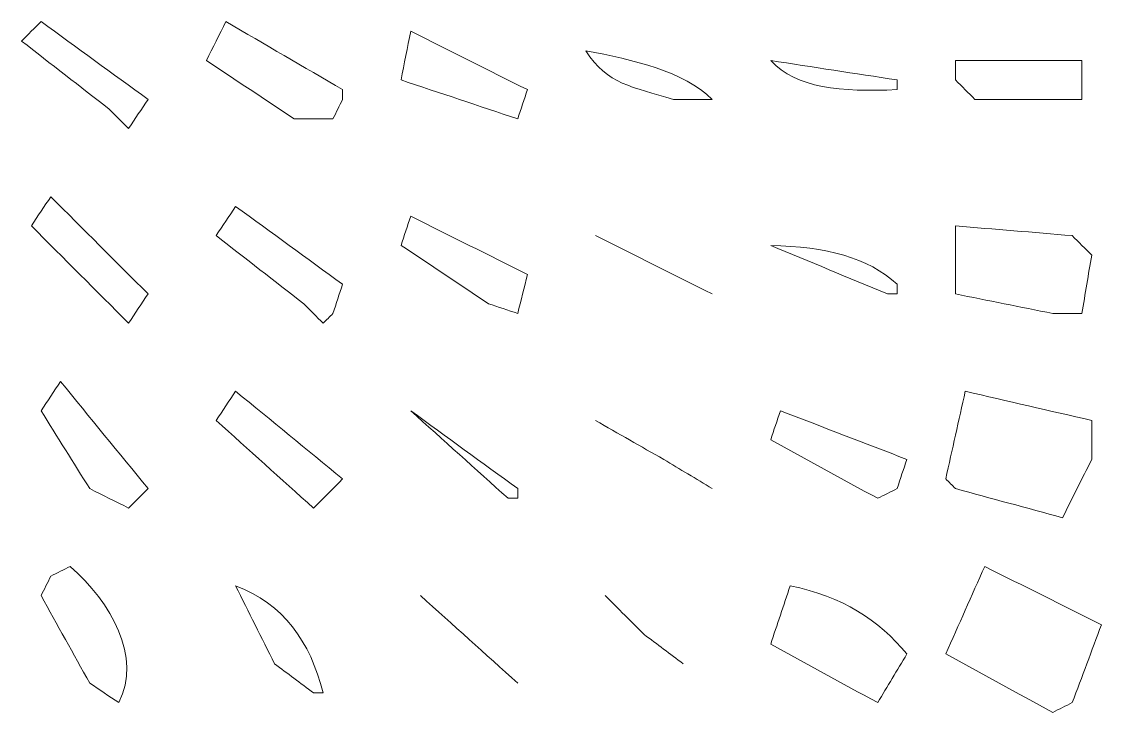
# Model space of a CAD drawing. Extents: x 69 to 542, y -750 to -43.
# Drawn here: x 69.9 to 180.9, y -212.3 to -141.3 of the extents above; entities that cross this region are included whole.
import ezdxf

# ---------------------------------------------------------------- set-up
doc = ezdxf.new("R2010")
doc.units = 0
doc.header["$MEASUREMENT"] = 0
doc.layers.add('Layer 1', color=7, linetype='Continuous', lineweight=0)

msp = doc.modelspace()

# ---------------------------------------------------------------- linework, layer by layer
at = {"layer": 'Layer 1', "color": 240, "lineweight": 18, "true_color": 0xed1c24}
for points, knots in [([(71.94, -141.33), (75.6, -144), (79.27, -146.67), (82.94, -149.33), (82.27, -150.33), (81.6, -151.33), (80.94, -152.33), (80.27, -151.67), (79.6, -151), (78.94, -150.33), (75.94, -148), (72.94, -145.67), (69.94, -143.33), (70.6, -142.67), (71.27, -142), (71.94, -141.33)], [0, 0, 0, 0, 1, 1, 1, 2, 2, 2, 3, 3, 3, 4, 4, 4, 5, 5, 5, 5]), ([(71.94, -141.33), (75.6, -144), (79.27, -146.67), (82.94, -149.33), (82.27, -150.33), (81.6, -151.33), (80.94, -152.33), (80.27, -151.67), (79.6, -151), (78.94, -150.33), (75.94, -148), (72.94, -145.67), (69.94, -143.33), (70.6, -142.67), (71.27, -142), (71.94, -141.33)], [0, 0, 0, 0, 1, 1, 1, 2, 2, 2, 3, 3, 3, 4, 4, 4, 5, 5, 5, 5]), ([(71.94, -141.33), (75.6, -144), (79.27, -146.67), (82.94, -149.33), (82.27, -150.33), (81.6, -151.33), (80.94, -152.33), (80.27, -151.67), (79.6, -151), (78.94, -150.33), (75.94, -148), (72.94, -145.67), (69.94, -143.33), (70.6, -142.67), (71.27, -142), (71.94, -141.33)], [0, 0, 0, 0, 1, 1, 1, 2, 2, 2, 3, 3, 3, 4, 4, 4, 5, 5, 5, 5]), ([(90.94, -141.33), (94.94, -143.67), (98.94, -146), (102.94, -148.33), (102.94, -148.67), (102.94, -149), (102.94, -149.33), (102.6, -150), (102.27, -150.67), (101.94, -151.33), (100.6, -151.33), (99.27, -151.33), (97.94, -151.33), (94.94, -149.33), (91.94, -147.33), (88.94, -145.33), (89.6, -144), (90.27, -142.67), (90.94, -141.33)], [0, 0, 0, 0, 1, 1, 1, 2, 2, 2, 3, 3, 3, 4, 4, 4, 5, 5, 5, 6, 6, 6, 6]), ([(90.94, -141.33), (94.94, -143.67), (98.94, -146), (102.94, -148.33), (102.94, -148.67), (102.94, -149), (102.94, -149.33), (102.6, -150), (102.27, -150.67), (101.94, -151.33), (100.6, -151.33), (99.27, -151.33), (97.94, -151.33), (94.94, -149.33), (91.94, -147.33), (88.94, -145.33), (89.6, -144), (90.27, -142.67), (90.94, -141.33)], [0, 0, 0, 0, 1, 1, 1, 2, 2, 2, 3, 3, 3, 4, 4, 4, 5, 5, 5, 6, 6, 6, 6]), ([(90.94, -141.33), (94.94, -143.67), (98.94, -146), (102.94, -148.33), (102.94, -148.67), (102.94, -149), (102.94, -149.33), (102.6, -150), (102.27, -150.67), (101.94, -151.33), (100.6, -151.33), (99.27, -151.33), (97.94, -151.33), (94.94, -149.33), (91.94, -147.33), (88.94, -145.33), (89.6, -144), (90.27, -142.67), (90.94, -141.33)], [0, 0, 0, 0, 1, 1, 1, 2, 2, 2, 3, 3, 3, 4, 4, 4, 5, 5, 5, 6, 6, 6, 6]), ([(109.94, -142.33), (113.94, -144.33), (117.94, -146.33), (121.94, -148.33), (121.6, -149.33), (121.27, -150.33), (120.94, -151.33), (116.94, -150), (112.94, -148.67), (108.94, -147.33), (109.27, -145.67), (109.6, -144), (109.94, -142.33)], [0, 0, 0, 0, 1, 1, 1, 2, 2, 2, 3, 3, 3, 4, 4, 4, 4]), ([(109.94, -142.33), (113.94, -144.33), (117.94, -146.33), (121.94, -148.33), (121.6, -149.33), (121.27, -150.33), (120.94, -151.33), (116.94, -150), (112.94, -148.67), (108.94, -147.33), (109.27, -145.67), (109.6, -144), (109.94, -142.33)], [0, 0, 0, 0, 1, 1, 1, 2, 2, 2, 3, 3, 3, 4, 4, 4, 4]), ([(109.94, -142.33), (113.94, -144.33), (117.94, -146.33), (121.94, -148.33), (121.6, -149.33), (121.27, -150.33), (120.94, -151.33), (116.94, -150), (112.94, -148.67), (108.94, -147.33), (109.27, -145.67), (109.6, -144), (109.94, -142.33)], [0, 0, 0, 0, 1, 1, 1, 2, 2, 2, 3, 3, 3, 4, 4, 4, 4]), ([(127.94, -144.33), (132.88, -145.26), (137.94, -146.43), (140.94, -149.33), (139.6, -149.33), (138.27, -149.33), (136.94, -149.33), (132.72, -148.01), (130.15, -147.83), (127.94, -144.33)], [0, 0, 0, 0, 1, 1, 1, 2, 2, 2, 3, 3, 3, 3]), ([(127.94, -144.33), (132.88, -145.26), (137.94, -146.43), (140.94, -149.33), (139.6, -149.33), (138.27, -149.33), (136.94, -149.33), (132.72, -148.01), (130.15, -147.83), (127.94, -144.33)], [0, 0, 0, 0, 1, 1, 1, 2, 2, 2, 3, 3, 3, 3]), ([(127.94, -144.33), (132.88, -145.26), (137.94, -146.43), (140.94, -149.33), (139.6, -149.33), (138.27, -149.33), (136.94, -149.33), (132.72, -148.01), (130.15, -147.83), (127.94, -144.33)], [0, 0, 0, 0, 1, 1, 1, 2, 2, 2, 3, 3, 3, 3]), ([(146.94, -145.33), (151.27, -146), (155.6, -146.67), (159.94, -147.33), (159.94, -147.67), (159.94, -148), (159.94, -148.33), (154.14, -148.57), (149.6, -148.21), (146.94, -145.33)], [0, 0, 0, 0, 1, 1, 1, 2, 2, 2, 3, 3, 3, 3]), ([(146.94, -145.33), (151.27, -146), (155.6, -146.67), (159.94, -147.33), (159.94, -147.67), (159.94, -148), (159.94, -148.33), (154.14, -148.57), (149.6, -148.21), (146.94, -145.33)], [0, 0, 0, 0, 1, 1, 1, 2, 2, 2, 3, 3, 3, 3]), ([(146.94, -145.33), (151.27, -146), (155.6, -146.67), (159.94, -147.33), (159.94, -147.67), (159.94, -148), (159.94, -148.33), (154.14, -148.57), (149.6, -148.21), (146.94, -145.33)], [0, 0, 0, 0, 1, 1, 1, 2, 2, 2, 3, 3, 3, 3]), ([(165.94, -145.33), (170.27, -145.33), (174.6, -145.33), (178.94, -145.33), (178.94, -146.67), (178.94, -148), (178.94, -149.33), (175.27, -149.33), (171.6, -149.33), (167.94, -149.33), (167.27, -148.67), (166.6, -148), (165.94, -147.33), (165.94, -146.67), (165.94, -146), (165.94, -145.33)], [0, 0, 0, 0, 1, 1, 1, 2, 2, 2, 3, 3, 3, 4, 4, 4, 5, 5, 5, 5]), ([(165.94, -145.33), (170.27, -145.33), (174.6, -145.33), (178.94, -145.33), (178.94, -146.67), (178.94, -148), (178.94, -149.33), (175.27, -149.33), (171.6, -149.33), (167.94, -149.33), (167.27, -148.67), (166.6, -148), (165.94, -147.33), (165.94, -146.67), (165.94, -146), (165.94, -145.33)], [0, 0, 0, 0, 1, 1, 1, 2, 2, 2, 3, 3, 3, 4, 4, 4, 5, 5, 5, 5]), ([(165.94, -145.33), (170.27, -145.33), (174.6, -145.33), (178.94, -145.33), (178.94, -146.67), (178.94, -148), (178.94, -149.33), (175.27, -149.33), (171.6, -149.33), (167.94, -149.33), (167.27, -148.67), (166.6, -148), (165.94, -147.33), (165.94, -146.67), (165.94, -146), (165.94, -145.33)], [0, 0, 0, 0, 1, 1, 1, 2, 2, 2, 3, 3, 3, 4, 4, 4, 5, 5, 5, 5]), ([(72.94, -159.33), (76.27, -162.67), (79.6, -166), (82.94, -169.33), (82.27, -170.33), (81.6, -171.33), (80.94, -172.33), (77.6, -169), (74.27, -165.67), (70.94, -162.33), (71.6, -161.33), (72.27, -160.33), (72.94, -159.33)], [0, 0, 0, 0, 1, 1, 1, 2, 2, 2, 3, 3, 3, 4, 4, 4, 4]), ([(72.94, -159.33), (76.27, -162.67), (79.6, -166), (82.94, -169.33), (82.27, -170.33), (81.6, -171.33), (80.94, -172.33), (77.6, -169), (74.27, -165.67), (70.94, -162.33), (71.6, -161.33), (72.27, -160.33), (72.94, -159.33)], [0, 0, 0, 0, 1, 1, 1, 2, 2, 2, 3, 3, 3, 4, 4, 4, 4]), ([(72.94, -159.33), (76.27, -162.67), (79.6, -166), (82.94, -169.33), (82.27, -170.33), (81.6, -171.33), (80.94, -172.33), (77.6, -169), (74.27, -165.67), (70.94, -162.33), (71.6, -161.33), (72.27, -160.33), (72.94, -159.33)], [0, 0, 0, 0, 1, 1, 1, 2, 2, 2, 3, 3, 3, 4, 4, 4, 4]), ([(91.94, -160.33), (95.6, -163), (99.27, -165.67), (102.94, -168.33), (102.6, -169.33), (102.27, -170.33), (101.94, -171.33), (101.6, -171.67), (101.27, -172), (100.94, -172.33), (100.27, -171.67), (99.6, -171), (98.94, -170.33), (95.94, -168), (92.94, -165.67), (89.94, -163.33), (90.6, -162.33), (91.27, -161.33), (91.94, -160.33)], [0, 0, 0, 0, 1, 1, 1, 2, 2, 2, 3, 3, 3, 4, 4, 4, 5, 5, 5, 6, 6, 6, 6]), ([(91.94, -160.33), (95.6, -163), (99.27, -165.67), (102.94, -168.33), (102.6, -169.33), (102.27, -170.33), (101.94, -171.33), (101.6, -171.67), (101.27, -172), (100.94, -172.33), (100.27, -171.67), (99.6, -171), (98.94, -170.33), (95.94, -168), (92.94, -165.67), (89.94, -163.33), (90.6, -162.33), (91.27, -161.33), (91.94, -160.33)], [0, 0, 0, 0, 1, 1, 1, 2, 2, 2, 3, 3, 3, 4, 4, 4, 5, 5, 5, 6, 6, 6, 6]), ([(91.94, -160.33), (95.6, -163), (99.27, -165.67), (102.94, -168.33), (102.6, -169.33), (102.27, -170.33), (101.94, -171.33), (101.6, -171.67), (101.27, -172), (100.94, -172.33), (100.27, -171.67), (99.6, -171), (98.94, -170.33), (95.94, -168), (92.94, -165.67), (89.94, -163.33), (90.6, -162.33), (91.27, -161.33), (91.94, -160.33)], [0, 0, 0, 0, 1, 1, 1, 2, 2, 2, 3, 3, 3, 4, 4, 4, 5, 5, 5, 6, 6, 6, 6]), ([(109.94, -161.33), (113.94, -163.33), (117.94, -165.33), (121.94, -167.33), (121.6, -168.67), (121.27, -170), (120.94, -171.33), (119.94, -171), (118.94, -170.67), (117.94, -170.33), (114.94, -168.33), (111.94, -166.33), (108.94, -164.33), (109.27, -163.33), (109.6, -162.33), (109.94, -161.33)], [0, 0, 0, 0, 1, 1, 1, 2, 2, 2, 3, 3, 3, 4, 4, 4, 5, 5, 5, 5]), ([(109.94, -161.33), (113.94, -163.33), (117.94, -165.33), (121.94, -167.33), (121.6, -168.67), (121.27, -170), (120.94, -171.33), (119.94, -171), (118.94, -170.67), (117.94, -170.33), (114.94, -168.33), (111.94, -166.33), (108.94, -164.33), (109.27, -163.33), (109.6, -162.33), (109.94, -161.33)], [0, 0, 0, 0, 1, 1, 1, 2, 2, 2, 3, 3, 3, 4, 4, 4, 5, 5, 5, 5]), ([(109.94, -161.33), (113.94, -163.33), (117.94, -165.33), (121.94, -167.33), (121.6, -168.67), (121.27, -170), (120.94, -171.33), (119.94, -171), (118.94, -170.67), (117.94, -170.33), (114.94, -168.33), (111.94, -166.33), (108.94, -164.33), (109.27, -163.33), (109.6, -162.33), (109.94, -161.33)], [0, 0, 0, 0, 1, 1, 1, 2, 2, 2, 3, 3, 3, 4, 4, 4, 5, 5, 5, 5]), ([(165.94, -162.33), (169.94, -162.67), (173.94, -163), (177.94, -163.33), (178.6, -164), (179.27, -164.67), (179.94, -165.33), (179.6, -167.33), (179.27, -169.33), (178.94, -171.33), (177.94, -171.33), (176.94, -171.33), (175.94, -171.33), (172.6, -170.67), (169.27, -170), (165.94, -169.33), (165.94, -167), (165.94, -164.67), (165.94, -162.33)], [0, 0, 0, 0, 1, 1, 1, 2, 2, 2, 3, 3, 3, 4, 4, 4, 5, 5, 5, 6, 6, 6, 6]), ([(165.94, -162.33), (169.94, -162.67), (173.94, -163), (177.94, -163.33), (178.6, -164), (179.27, -164.67), (179.94, -165.33), (179.6, -167.33), (179.27, -169.33), (178.94, -171.33), (177.94, -171.33), (176.94, -171.33), (175.94, -171.33), (172.6, -170.67), (169.27, -170), (165.94, -169.33), (165.94, -167), (165.94, -164.67), (165.94, -162.33)], [0, 0, 0, 0, 1, 1, 1, 2, 2, 2, 3, 3, 3, 4, 4, 4, 5, 5, 5, 6, 6, 6, 6]), ([(165.94, -162.33), (169.94, -162.67), (173.94, -163), (177.94, -163.33), (178.6, -164), (179.27, -164.67), (179.94, -165.33), (179.6, -167.33), (179.27, -169.33), (178.94, -171.33), (177.94, -171.33), (176.94, -171.33), (175.94, -171.33), (172.6, -170.67), (169.27, -170), (165.94, -169.33), (165.94, -167), (165.94, -164.67), (165.94, -162.33)], [0, 0, 0, 0, 1, 1, 1, 2, 2, 2, 3, 3, 3, 4, 4, 4, 5, 5, 5, 6, 6, 6, 6]), ([(128.94, -163.33), (132.94, -165.33), (136.94, -167.33), (140.94, -169.33), (136.94, -167.33), (132.94, -165.33), (128.94, -163.33)], [0, 0, 0, 0, 1, 1, 1, 2, 2, 2, 2]), ([(128.94, -163.33), (132.94, -165.33), (136.94, -167.33), (140.94, -169.33), (136.94, -167.33), (132.94, -165.33), (128.94, -163.33)], [0, 0, 0, 0, 1, 1, 1, 2, 2, 2, 2]), ([(128.94, -163.33), (132.94, -165.33), (136.94, -167.33), (140.94, -169.33), (136.94, -167.33), (132.94, -165.33), (128.94, -163.33)], [0, 0, 0, 0, 1, 1, 1, 2, 2, 2, 2]), ([(146.94, -164.33), (152.69, -164.49), (156.9, -165.55), (159.94, -168.33), (159.94, -168.67), (159.94, -169), (159.94, -169.33), (159.6, -169.33), (159.27, -169.33), (158.94, -169.33), (154.94, -167.67), (150.94, -166), (146.94, -164.33)], [0, 0, 0, 0, 1, 1, 1, 2, 2, 2, 3, 3, 3, 4, 4, 4, 4]), ([(146.94, -164.33), (152.69, -164.49), (156.9, -165.55), (159.94, -168.33), (159.94, -168.67), (159.94, -169), (159.94, -169.33), (159.6, -169.33), (159.27, -169.33), (158.94, -169.33), (154.94, -167.67), (150.94, -166), (146.94, -164.33)], [0, 0, 0, 0, 1, 1, 1, 2, 2, 2, 3, 3, 3, 4, 4, 4, 4]), ([(146.94, -164.33), (152.69, -164.49), (156.9, -165.55), (159.94, -168.33), (159.94, -168.67), (159.94, -169), (159.94, -169.33), (159.6, -169.33), (159.27, -169.33), (158.94, -169.33), (154.94, -167.67), (150.94, -166), (146.94, -164.33)], [0, 0, 0, 0, 1, 1, 1, 2, 2, 2, 3, 3, 3, 4, 4, 4, 4]), ([(73.94, -178.33), (76.94, -182), (79.94, -185.67), (82.94, -189.33), (82.27, -190), (81.6, -190.67), (80.94, -191.33), (79.6, -190.67), (78.27, -190), (76.94, -189.33), (75.27, -186.67), (73.6, -184), (71.94, -181.33), (72.6, -180.33), (73.27, -179.33), (73.94, -178.33)], [0, 0, 0, 0, 1, 1, 1, 2, 2, 2, 3, 3, 3, 4, 4, 4, 5, 5, 5, 5]), ([(73.94, -178.33), (76.94, -182), (79.94, -185.67), (82.94, -189.33), (82.27, -190), (81.6, -190.67), (80.94, -191.33), (79.6, -190.67), (78.27, -190), (76.94, -189.33), (75.27, -186.67), (73.6, -184), (71.94, -181.33), (72.6, -180.33), (73.27, -179.33), (73.94, -178.33)], [0, 0, 0, 0, 1, 1, 1, 2, 2, 2, 3, 3, 3, 4, 4, 4, 5, 5, 5, 5]), ([(73.94, -178.33), (76.94, -182), (79.94, -185.67), (82.94, -189.33), (82.27, -190), (81.6, -190.67), (80.94, -191.33), (79.6, -190.67), (78.27, -190), (76.94, -189.33), (75.27, -186.67), (73.6, -184), (71.94, -181.33), (72.6, -180.33), (73.27, -179.33), (73.94, -178.33)], [0, 0, 0, 0, 1, 1, 1, 2, 2, 2, 3, 3, 3, 4, 4, 4, 5, 5, 5, 5]), ([(91.94, -179.33), (95.6, -182.33), (99.27, -185.33), (102.94, -188.33), (101.94, -189.33), (100.94, -190.33), (99.94, -191.33), (96.6, -188.33), (93.27, -185.33), (89.94, -182.33), (90.6, -181.33), (91.27, -180.33), (91.94, -179.33)], [0, 0, 0, 0, 1, 1, 1, 2, 2, 2, 3, 3, 3, 4, 4, 4, 4]), ([(91.94, -179.33), (95.6, -182.33), (99.27, -185.33), (102.94, -188.33), (101.94, -189.33), (100.94, -190.33), (99.94, -191.33), (96.6, -188.33), (93.27, -185.33), (89.94, -182.33), (90.6, -181.33), (91.27, -180.33), (91.94, -179.33)], [0, 0, 0, 0, 1, 1, 1, 2, 2, 2, 3, 3, 3, 4, 4, 4, 4]), ([(91.94, -179.33), (95.6, -182.33), (99.27, -185.33), (102.94, -188.33), (101.94, -189.33), (100.94, -190.33), (99.94, -191.33), (96.6, -188.33), (93.27, -185.33), (89.94, -182.33), (90.6, -181.33), (91.27, -180.33), (91.94, -179.33)], [0, 0, 0, 0, 1, 1, 1, 2, 2, 2, 3, 3, 3, 4, 4, 4, 4]), ([(166.94, -179.33), (171.27, -180.33), (175.6, -181.33), (179.94, -182.33), (179.94, -183.67), (179.94, -185), (179.94, -186.33), (178.94, -188.33), (177.94, -190.33), (176.94, -192.33), (173.27, -191.33), (169.6, -190.33), (165.94, -189.33), (165.6, -189), (165.27, -188.67), (164.94, -188.33), (165.6, -185.33), (166.27, -182.33), (166.94, -179.33)], [0, 0, 0, 0, 1, 1, 1, 2, 2, 2, 3, 3, 3, 4, 4, 4, 5, 5, 5, 6, 6, 6, 6]), ([(166.94, -179.33), (171.27, -180.33), (175.6, -181.33), (179.94, -182.33), (179.94, -183.67), (179.94, -185), (179.94, -186.33), (178.94, -188.33), (177.94, -190.33), (176.94, -192.33), (173.27, -191.33), (169.6, -190.33), (165.94, -189.33), (165.6, -189), (165.27, -188.67), (164.94, -188.33), (165.6, -185.33), (166.27, -182.33), (166.94, -179.33)], [0, 0, 0, 0, 1, 1, 1, 2, 2, 2, 3, 3, 3, 4, 4, 4, 5, 5, 5, 6, 6, 6, 6]), ([(166.94, -179.33), (171.27, -180.33), (175.6, -181.33), (179.94, -182.33), (179.94, -183.67), (179.94, -185), (179.94, -186.33), (178.94, -188.33), (177.94, -190.33), (176.94, -192.33), (173.27, -191.33), (169.6, -190.33), (165.94, -189.33), (165.6, -189), (165.27, -188.67), (164.94, -188.33), (165.6, -185.33), (166.27, -182.33), (166.94, -179.33)], [0, 0, 0, 0, 1, 1, 1, 2, 2, 2, 3, 3, 3, 4, 4, 4, 5, 5, 5, 6, 6, 6, 6]), ([(109.94, -181.33), (113.6, -184), (117.27, -186.67), (120.94, -189.33), (120.94, -189.67), (120.94, -190), (120.94, -190.33), (120.6, -190.33), (120.27, -190.33), (119.94, -190.33), (116.6, -187.33), (113.27, -184.33), (109.94, -181.33)], [0, 0, 0, 0, 1, 1, 1, 2, 2, 2, 3, 3, 3, 4, 4, 4, 4]), ([(109.94, -181.33), (113.6, -184), (117.27, -186.67), (120.94, -189.33), (120.94, -189.67), (120.94, -190), (120.94, -190.33), (120.6, -190.33), (120.27, -190.33), (119.94, -190.33), (116.6, -187.33), (113.27, -184.33), (109.94, -181.33)], [0, 0, 0, 0, 1, 1, 1, 2, 2, 2, 3, 3, 3, 4, 4, 4, 4]), ([(109.94, -181.33), (113.6, -184), (117.27, -186.67), (120.94, -189.33), (120.94, -189.67), (120.94, -190), (120.94, -190.33), (120.6, -190.33), (120.27, -190.33), (119.94, -190.33), (116.6, -187.33), (113.27, -184.33), (109.94, -181.33)], [0, 0, 0, 0, 1, 1, 1, 2, 2, 2, 3, 3, 3, 4, 4, 4, 4]), ([(147.94, -181.33), (152.27, -183), (156.6, -184.67), (160.94, -186.33), (160.6, -187.33), (160.27, -188.33), (159.94, -189.33), (159.27, -189.67), (158.6, -190), (157.94, -190.33), (154.27, -188.33), (150.6, -186.33), (146.94, -184.33), (147.27, -183.33), (147.6, -182.33), (147.94, -181.33)], [0, 0, 0, 0, 1, 1, 1, 2, 2, 2, 3, 3, 3, 4, 4, 4, 5, 5, 5, 5]), ([(147.94, -181.33), (152.27, -183), (156.6, -184.67), (160.94, -186.33), (160.6, -187.33), (160.27, -188.33), (159.94, -189.33), (159.27, -189.67), (158.6, -190), (157.94, -190.33), (154.27, -188.33), (150.6, -186.33), (146.94, -184.33), (147.27, -183.33), (147.6, -182.33), (147.94, -181.33)], [0, 0, 0, 0, 1, 1, 1, 2, 2, 2, 3, 3, 3, 4, 4, 4, 5, 5, 5, 5]), ([(147.94, -181.33), (152.27, -183), (156.6, -184.67), (160.94, -186.33), (160.6, -187.33), (160.27, -188.33), (159.94, -189.33), (159.27, -189.67), (158.6, -190), (157.94, -190.33), (154.27, -188.33), (150.6, -186.33), (146.94, -184.33), (147.27, -183.33), (147.6, -182.33), (147.94, -181.33)], [0, 0, 0, 0, 1, 1, 1, 2, 2, 2, 3, 3, 3, 4, 4, 4, 5, 5, 5, 5]), ([(128.94, -182.33), (131.27, -183.67), (133.6, -185), (135.94, -186.33), (133.6, -185), (131.27, -183.67), (128.94, -182.33)], [0, 0, 0, 0, 1, 1, 1, 2, 2, 2, 2]), ([(128.94, -182.33), (131.27, -183.67), (133.6, -185), (135.94, -186.33), (133.6, -185), (131.27, -183.67), (128.94, -182.33)], [0, 0, 0, 0, 1, 1, 1, 2, 2, 2, 2]), ([(128.94, -182.33), (131.27, -183.67), (133.6, -185), (135.94, -186.33), (133.6, -185), (131.27, -183.67), (128.94, -182.33)], [0, 0, 0, 0, 1, 1, 1, 2, 2, 2, 2]), ([(135.94, -186.33), (137.6, -187.33), (139.27, -188.33), (140.94, -189.33), (139.27, -188.33), (137.6, -187.33), (135.94, -186.33)], [0, 0, 0, 0, 1, 1, 1, 2, 2, 2, 2]), ([(135.94, -186.33), (137.6, -187.33), (139.27, -188.33), (140.94, -189.33), (139.27, -188.33), (137.6, -187.33), (135.94, -186.33)], [0, 0, 0, 0, 1, 1, 1, 2, 2, 2, 2]), ([(135.94, -186.33), (137.6, -187.33), (139.27, -188.33), (140.94, -189.33), (139.27, -188.33), (137.6, -187.33), (135.94, -186.33)], [0, 0, 0, 0, 1, 1, 1, 2, 2, 2, 2]), ([(74.94, -197.33), (79.17, -201.05), (82.29, -206.64), (79.94, -211.33), (78.94, -210.67), (77.94, -210), (76.94, -209.33), (75.27, -206.33), (73.6, -203.33), (71.94, -200.33), (72.27, -199.67), (72.6, -199), (72.94, -198.33), (73.6, -198), (74.27, -197.67), (74.94, -197.33)], [0, 0, 0, 0, 1, 1, 1, 2, 2, 2, 3, 3, 3, 4, 4, 4, 5, 5, 5, 5]), ([(74.94, -197.33), (79.17, -201.05), (82.29, -206.64), (79.94, -211.33), (78.94, -210.67), (77.94, -210), (76.94, -209.33), (75.27, -206.33), (73.6, -203.33), (71.94, -200.33), (72.27, -199.67), (72.6, -199), (72.94, -198.33), (73.6, -198), (74.27, -197.67), (74.94, -197.33)], [0, 0, 0, 0, 1, 1, 1, 2, 2, 2, 3, 3, 3, 4, 4, 4, 5, 5, 5, 5]), ([(74.94, -197.33), (79.17, -201.05), (82.29, -206.64), (79.94, -211.33), (78.94, -210.67), (77.94, -210), (76.94, -209.33), (75.27, -206.33), (73.6, -203.33), (71.94, -200.33), (72.27, -199.67), (72.6, -199), (72.94, -198.33), (73.6, -198), (74.27, -197.67), (74.94, -197.33)], [0, 0, 0, 0, 1, 1, 1, 2, 2, 2, 3, 3, 3, 4, 4, 4, 5, 5, 5, 5]), ([(168.94, -197.33), (172.94, -199.33), (176.94, -201.33), (180.94, -203.33), (179.94, -206), (178.94, -208.67), (177.94, -211.33), (177.27, -211.67), (176.6, -212), (175.94, -212.33), (172.27, -210.33), (168.6, -208.33), (164.94, -206.33), (166.27, -203.33), (167.6, -200.33), (168.94, -197.33)], [0, 0, 0, 0, 1, 1, 1, 2, 2, 2, 3, 3, 3, 4, 4, 4, 5, 5, 5, 5]), ([(168.94, -197.33), (172.94, -199.33), (176.94, -201.33), (180.94, -203.33), (179.94, -206), (178.94, -208.67), (177.94, -211.33), (177.27, -211.67), (176.6, -212), (175.94, -212.33), (172.27, -210.33), (168.6, -208.33), (164.94, -206.33), (166.27, -203.33), (167.6, -200.33), (168.94, -197.33)], [0, 0, 0, 0, 1, 1, 1, 2, 2, 2, 3, 3, 3, 4, 4, 4, 5, 5, 5, 5]), ([(168.94, -197.33), (172.94, -199.33), (176.94, -201.33), (180.94, -203.33), (179.94, -206), (178.94, -208.67), (177.94, -211.33), (177.27, -211.67), (176.6, -212), (175.94, -212.33), (172.27, -210.33), (168.6, -208.33), (164.94, -206.33), (166.27, -203.33), (167.6, -200.33), (168.94, -197.33)], [0, 0, 0, 0, 1, 1, 1, 2, 2, 2, 3, 3, 3, 4, 4, 4, 5, 5, 5, 5]), ([(91.94, -199.33), (96.84, -201.14), (99.59, -205.05), (100.94, -210.33), (100.6, -210.33), (100.27, -210.33), (99.94, -210.33), (98.6, -209.33), (97.27, -208.33), (95.94, -207.33), (94.6, -204.67), (93.27, -202), (91.94, -199.33)], [0, 0, 0, 0, 1, 1, 1, 2, 2, 2, 3, 3, 3, 4, 4, 4, 4]), ([(91.94, -199.33), (96.84, -201.14), (99.59, -205.05), (100.94, -210.33), (100.6, -210.33), (100.27, -210.33), (99.94, -210.33), (98.6, -209.33), (97.27, -208.33), (95.94, -207.33), (94.6, -204.67), (93.27, -202), (91.94, -199.33)], [0, 0, 0, 0, 1, 1, 1, 2, 2, 2, 3, 3, 3, 4, 4, 4, 4]), ([(91.94, -199.33), (96.84, -201.14), (99.59, -205.05), (100.94, -210.33), (100.6, -210.33), (100.27, -210.33), (99.94, -210.33), (98.6, -209.33), (97.27, -208.33), (95.94, -207.33), (94.6, -204.67), (93.27, -202), (91.94, -199.33)], [0, 0, 0, 0, 1, 1, 1, 2, 2, 2, 3, 3, 3, 4, 4, 4, 4]), ([(148.94, -199.33), (154.33, -200.4), (158.02, -202.82), (160.94, -206.33), (159.94, -208), (158.94, -209.67), (157.94, -211.33), (154.27, -209.33), (150.6, -207.33), (146.94, -205.33), (147.6, -203.33), (148.27, -201.33), (148.94, -199.33)], [0, 0, 0, 0, 1, 1, 1, 2, 2, 2, 3, 3, 3, 4, 4, 4, 4]), ([(148.94, -199.33), (154.33, -200.4), (158.02, -202.82), (160.94, -206.33), (159.94, -208), (158.94, -209.67), (157.94, -211.33), (154.27, -209.33), (150.6, -207.33), (146.94, -205.33), (147.6, -203.33), (148.27, -201.33), (148.94, -199.33)], [0, 0, 0, 0, 1, 1, 1, 2, 2, 2, 3, 3, 3, 4, 4, 4, 4]), ([(148.94, -199.33), (154.33, -200.4), (158.02, -202.82), (160.94, -206.33), (159.94, -208), (158.94, -209.67), (157.94, -211.33), (154.27, -209.33), (150.6, -207.33), (146.94, -205.33), (147.6, -203.33), (148.27, -201.33), (148.94, -199.33)], [0, 0, 0, 0, 1, 1, 1, 2, 2, 2, 3, 3, 3, 4, 4, 4, 4]), ([(110.94, -200.33), (114.27, -203.33), (117.6, -206.33), (120.94, -209.33), (117.6, -206.33), (114.27, -203.33), (110.94, -200.33)], [0, 0, 0, 0, 1, 1, 1, 2, 2, 2, 2]), ([(110.94, -200.33), (114.27, -203.33), (117.6, -206.33), (120.94, -209.33), (117.6, -206.33), (114.27, -203.33), (110.94, -200.33)], [0, 0, 0, 0, 1, 1, 1, 2, 2, 2, 2]), ([(110.94, -200.33), (114.27, -203.33), (117.6, -206.33), (120.94, -209.33), (117.6, -206.33), (114.27, -203.33), (110.94, -200.33)], [0, 0, 0, 0, 1, 1, 1, 2, 2, 2, 2]), ([(129.94, -200.33), (131.27, -201.67), (132.6, -203), (133.94, -204.33), (132.6, -203), (131.27, -201.67), (129.94, -200.33)], [0, 0, 0, 0, 1, 1, 1, 2, 2, 2, 2]), ([(129.94, -200.33), (131.27, -201.67), (132.6, -203), (133.94, -204.33), (132.6, -203), (131.27, -201.67), (129.94, -200.33)], [0, 0, 0, 0, 1, 1, 1, 2, 2, 2, 2]), ([(129.94, -200.33), (131.27, -201.67), (132.6, -203), (133.94, -204.33), (132.6, -203), (131.27, -201.67), (129.94, -200.33)], [0, 0, 0, 0, 1, 1, 1, 2, 2, 2, 2]), ([(133.94, -204.33), (135.27, -205.33), (136.6, -206.33), (137.94, -207.33), (136.6, -206.33), (135.27, -205.33), (133.94, -204.33)], [0, 0, 0, 0, 1, 1, 1, 2, 2, 2, 2]), ([(133.94, -204.33), (135.27, -205.33), (136.6, -206.33), (137.94, -207.33), (136.6, -206.33), (135.27, -205.33), (133.94, -204.33)], [0, 0, 0, 0, 1, 1, 1, 2, 2, 2, 2]), ([(133.94, -204.33), (135.27, -205.33), (136.6, -206.33), (137.94, -207.33), (136.6, -206.33), (135.27, -205.33), (133.94, -204.33)], [0, 0, 0, 0, 1, 1, 1, 2, 2, 2, 2])]:
    msp.add_open_spline(points, degree=3, knots=knots, dxfattribs=at)

doc.saveas('drawing.dxf')
